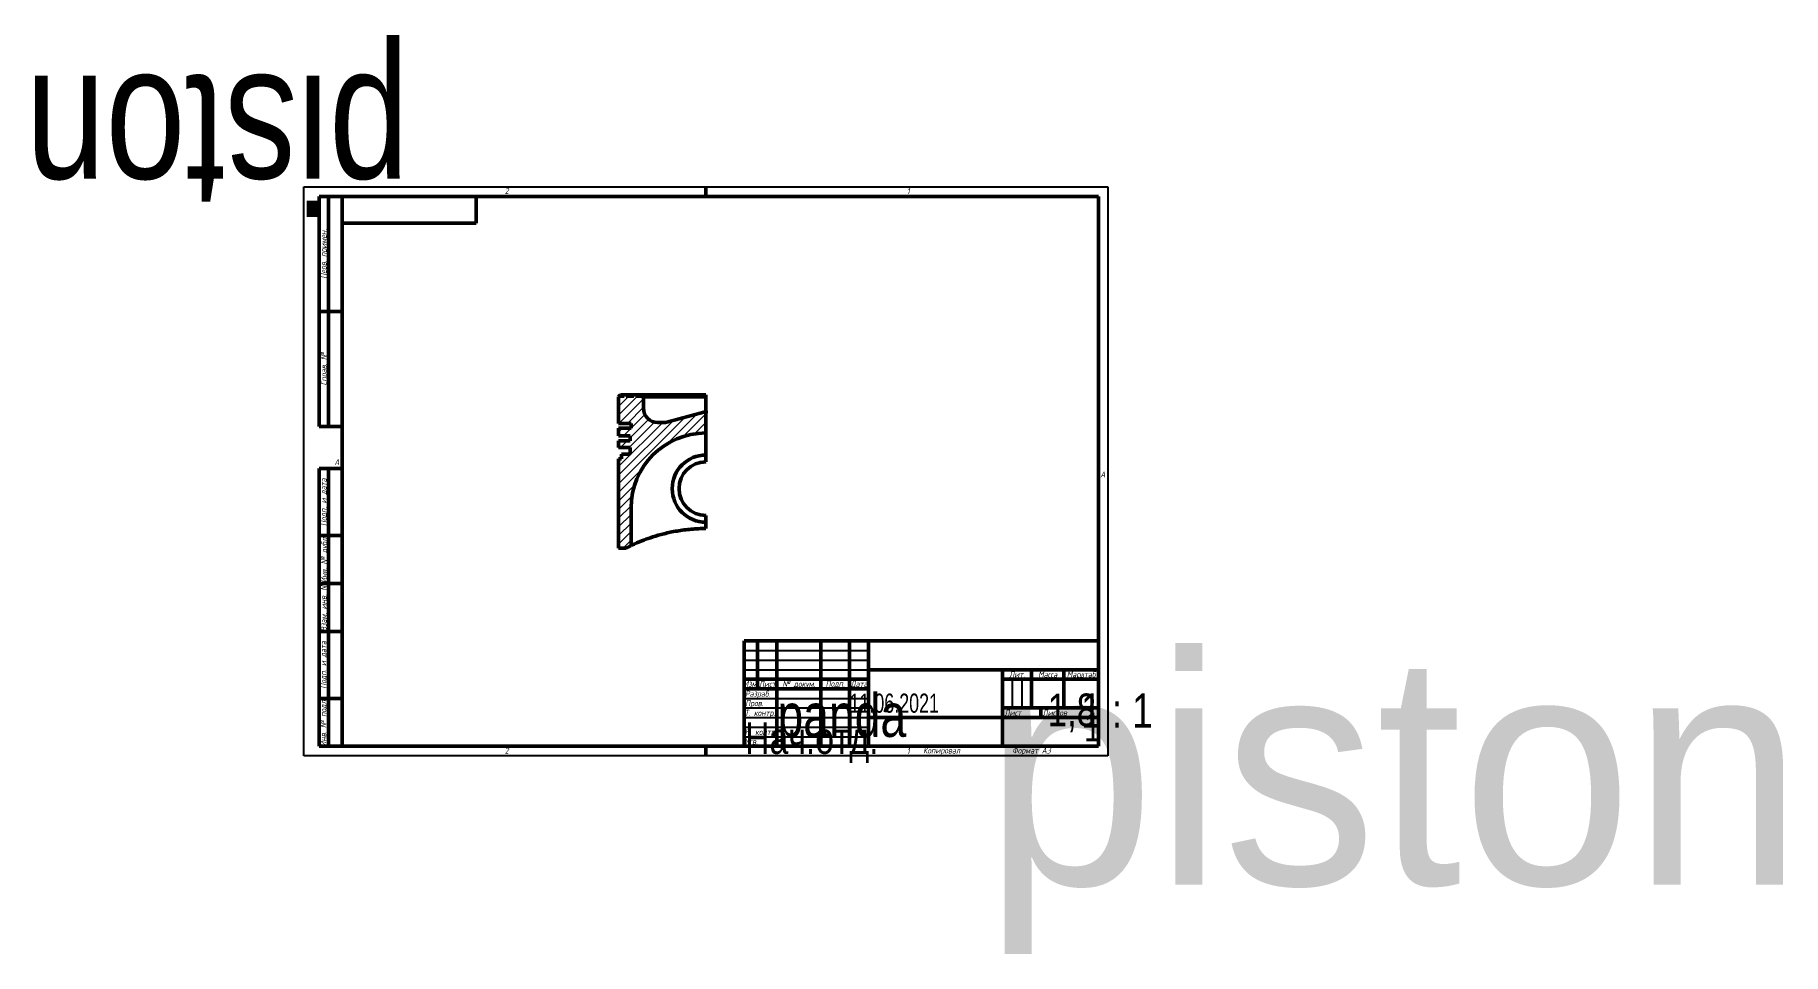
# Model space of a CAD drawing. Header units: millimetres. Extents: x -140 to 773, y -103 to 376.
import ezdxf
from ezdxf.enums import TextEntityAlignment as Align

# ---------------------------------------------------------------- set-up
doc = ezdxf.new("R2018")
doc.units = ezdxf.units.MM
doc.linetypes.add('DASHED', pattern=[0.2067, 0.1654, -0.0413])
for name, color, linetype, lineweight in [('Видимый контур (ГОСТ)', 7, 'Continuous', 50), ('Заголовок (ГОСТ)', 7, 'Continuous', 50), ('Кромка (ГОСТ)', 7, 'Continuous', 50), ('Невидимый контур (ГОСТ)', 7, 'DASHED', 35), ('Обозначение (ГОСТ)', 7, 'Continuous', 25), ('Штриховка (ГОСТ)', 7, 'Continuous', 18), ('Эскизная геометрия (ГОСТ)', 7, 'Continuous', 50)]:
    doc.layers.add(name, color=color, linetype=linetype, lineweight=lineweight)
doc.styles.get("Standard").update_dxf_attribs({"font": 'GOST Common Italic.ttf'})
doc.styles.add('Альтернативный текст (ГОСТ)', font='', dxfattribs={"width": 0.8})
doc.styles.get('Альтернативный текст (ГОСТ)').set_extended_font_data('Arial', italic=True)

# ---------------------------------------------------------------- blocks, each defined once
blk = doc.blocks.new('Рамки ГОСТ - Рамка')
at = {"layer": 'Кромка (ГОСТ)', "lineweight": 25}
for p, q in [((0, 0), (0, 297)), ((0, 297), (420, 297)), ((420, 297), (420, 0)), ((420, 0), (0, 0))]:
    blk.add_line(p, q, dxfattribs=at)
at = {"layer": 'Кромка (ГОСТ)'}
for p, q in [((210, 292), (210, 297)), ((415, 292), (20, 292)), ((20, 292), (20, 5)), ((415, 5), (415, 292)), ((20, 5), (415, 5)), ((210, 5), (210, 0))]:
    blk.add_line(p, q, dxfattribs=at)
at = {"layer": 'Кромка (ГОСТ)', "char_height": 3.17, "attachment_point": 1, "style": 'Альтернативный текст (ГОСТ)'}
for s, insert, width in [('\\fGOST Common|b0|i1;\\H3.1700;2', (105, 296.5), 5.2328), ('\\fGOST Common|b0|i1;\\H3.1700;1', (315.02, 296.44), 5.2327), ('\\fGOST Common|b0|i1;\\H3.1700;A', (16, 155), 5.1335), ('\\fGOST Common|b0|i1;\\H3.1700;A', (416, 148.5), 5.0704), ('\\fGOST Common|b0|i1;\\H3.1700;2', (104.99, 4.3), 5.2328), ('\\fGOST Common|b0|i1;\\H3.1700;1', (315, 4.14), 6.6287), ('\\fGOST Common|b0|i1;\\H3.1700;Формат А3', (370, 4.39), 25.2103)]:
    blk.add_mtext(s, dxfattribs=dict(at, insert=insert, width=width))
blk = doc.blocks.new('Основные надписи ГОСТ - Форма 1')
at = {"layer": 'Заголовок (ГОСТ)'}
for p, q in [((0, 55), (185, 55)), ((0, 0), (0, 55)), ((0, 0), (0, 55)), ((7, 55), (7, 30)), ((17, 55), (17, 0)), ((40, 55), (40, 0)), ((55, 55), (55, 0)), ((65, 55), (65, 0)), ((185, 0), (185, 55)), ((65, 40), (185, 40)), ((135, 40), (135, 0)), ((150, 40), (150, 20)), ((167, 40), (167, 20)), ((0, 35), (65, 35)), ((0, 30), (65, 30)), ((135, 35), (185, 35)), ((135, 20), (185, 20)), ((155, 20), (155, 15)), ((65, 15), (185, 15)), ((185, 0), (0, 0))]:
    blk.add_line(p, q, dxfattribs=at)
at = {"layer": 'Заголовок (ГОСТ)', "linetype": 'Continuous', "lineweight": 25}
for p, q in [((0, 50), (65, 50)), ((0, 45), (65, 45)), ((0, 40), (65, 40)), ((140, 35), (140, 20)), ((145, 35), (145, 20)), ((0, 25), (65, 25)), ((0, 20), (65, 20)), ((0, 15), (65, 15)), ((0, 10), (65, 10)), ((0, 5), (65, 5))]:
    blk.add_line(p, q, dxfattribs=at)
at = {"layer": 'Заголовок (ГОСТ)', "char_height": 3.17, "style": 'Альтернативный текст (ГОСТ)'}
for s, insert, width, attachment_point in [('\\fGOST Common|b0|i1;\\H3.1700;Лит.', (142.52, 37.49), 14.9766, 5), ('\\fGOST Common|b0|i1;\\H3.1700;Масса', (158.55, 37.51), 16.9878, 5), ('\\fGOST Common|b0|i1;\\H3.1700;Масштаб', (176.02, 37.53), 17.8316, 5), ('\\fGOST Common|b0|i1;\\H3.1700;Изм.', (3.5, 32.56), 6.9635, 5), ('\\fGOST Common|b0|i1;\\H3.1700;Разраб.', (0.47, 27), 16.9971, 4), ('\\fGOST Common|b0|i1;\\H3.1700;Лист', (12.1, 32.5), 10.0029, 5), ('\\A0;\\fGOST Common|b0|i1;\\H3.1700;№ докум.', (28.58, 32.16), 22.9069, 5), ('\\fGOST Common|b0|i1;\\H3.1700;Подп.', (47.56, 32.45), 14.879, 5), ('\\fGOST Common|b0|i1;\\H3.1700;Дата', (60.02, 32.24), 9.9614, 5), ('\\fGOST Common|b0|i1;\\H3.1700;Пров.', (0.56, 22.08), 17.0192, 4), ('\\A0;\\fGOST Common|b0|i1;\\H3.1700;Т. контр.', (0.23, 17.01), 16.9554, 4), ('\\fGOST Common|b0|i1;\\H3.1700;Лист', (140.37, 17.5), 10.5071, 5), ('\\fGOST Common|b0|i1;\\H3.1700;Листов', (162.21, 17.5), 14.3668, 5), ('\\A1;', (150.6, 17.54), 8.8313, 5), ('\\fGOST Common|b0|i1;\\H3.1700;Утв.', (0.34, 2.52), 17.0083, 4), ('\\fGOST Common|b0|i1;\\H3.1700;Н. контр.', (0.36, 7.05), 16.9999, 4), ('\\fGOST Common|b0|i1;\\H3.1700;Копировал', (93.48, -0.59), 19.7871, 1)]:
    blk.add_mtext(s, dxfattribs=dict(at, insert=insert, width=width, attachment_point=attachment_point))
at = {"layer": 'Заголовок (ГОСТ)', "lineweight": 30, "flags": 104}
for tag, height, width, p in [('Изм1', 2.89, 0.7, (3.51, 52.52)), ('Изм2', 2.89, 0.7, (3.5, 47.52)), ('Лист2', 2.89, 0.7, (12.01, 47.5)), ('Лист1', 2.89, 0.7, (12.03, 52.52)), ('Докум2', 2.89, 0.7, (28.53, 47.5)), ('Докум1', 2.89, 0.7, (28.54, 52.48)), ('Изм3', 2.89, 0.7, (3.5, 42.5)), ('Изм4', 2.89, 0.7, (3.51, 37.5)), ('Лист4', 2.89, 0.7, (12, 37.53)), ('Лист3', 2.89, 0.7, (12.01, 42.51)), ('Докум3', 2.89, 0.7, (28.51, 42.48)), ('Докум4', 2.89, 0.7, (28.51, 37.52)), ('НАИМЕНОВАНИЕ', 5, 0.8, (100.03, 29.98)), ('Литера', 3.5, 0.8, (137.52, 27.25)), ('Литера2', 3.5, 0.8, (142.51, 27.22)), ('Литера3', 3.5, 0.8, (147.52, 27.21)), ('Масса', 3.5, 0.8, (158.47, 27.53)), ('Масштаб', 3.5, 0.8, (176, 27.6)), ('Тип_документа', 3.17, 0.8, (100.08, 17.56)), ('Материал_Класс', 3.5, 0.9, (99.98, 7.54)), ('Листов', 3.17, 0.8, (177.46, 17.58))]:
    blk.add_attdef(tag, text='', height=height, dxfattribs=dict(at, width=width)).set_placement(p, align=Align.MIDDLE_CENTER)
for tag, height, width, p in [('Подп1', 2.89, 0.7, (40.01, 52.51)), ('Подп2', 2.89, 0.7, (40.01, 47.5)), ('Дата1', 2, 0.7, (55.01, 52.51)), ('Дата2', 2, 0.7, (55.01, 47.49)), ('Подп3', 2.89, 0.7, (40.01, 42.51)), ('Подп4', 2.89, 0.7, (40.01, 37.51)), ('Дата3', 2, 0.7, (55.02, 42.52)), ('Дата4', 2, 0.7, (55.02, 37.51)), ('АВТОР', 3.17, 0.8, (17.41, 27.49)), ('Разработал_Подп.', 2.89, 0.7, (40.05, 27.51)), ('ДАТА_СОЗДАНИЯ', 2, 0.7, (55.01, 27.51)), ('ТЕХНОЛОГ', 3.17, 0.8, (17.33, 17.54)), ('ПРОВЕРИЛ', 3.17, 0.8, (17.41, 22.53)), ('Проверил_Подп.', 2.89, 0.7, (40.05, 22.52)), ('Технолог_Подп.', 2.89, 0.7, (40.05, 17.51)), ('Технолог_Дата', 2, 0.7, (55.01, 17.5)), ('ДАТА_ПРОВЕРКИ', 2, 0.7, (55.02, 22.51)), ('Должность_руководителя', 3.17, 0.8, (0.52, 12.51)), ('НАЧ._ОТДЕЛА', 3.17, 0.8, (17.46, 12.45)), ('Руководитель_Подп.', 2.89, 0.7, (40.01, 12.5)), ('Руководитель_Дата', 2, 0.7, (55.01, 12.51)), ('НОРМОКОНТРОЛЬ', 3.17, 0.8, (17.37, 7.48)), ('УТВЕРДИЛ', 3.17, 0.8, (17.4, 2.51)), ('Нормоконтроль_Подп.', 2.89, 0.7, (40.05, 7.52)), ('Утвердил_Подп.', 2.89, 0.7, (40.05, 2.51)), ('ДАТА_УТВЕРЖДЕНИЯ', 2, 0.7, (55.01, 2.5)), ('ДАТА_НОРМОКОНТРОЛЯ', 2, 0.7, (55.02, 7.51))]:
    blk.add_attdef(tag, text='', height=height, dxfattribs=dict(at, width=width)).set_placement(p, align=Align.MIDDLE_LEFT)
for tag, height, p in [('ОБОЗНАЧЕНИЕ', 5, (125.33, 47.56)), ('ОРГАНИЗАЦИЯ', 3.5, (160.02, 7.6))]:
    blk.add_attdef(tag, text='', height=height, dxfattribs=at).set_placement(p, align=Align.MIDDLE_CENTER)
at = {"layer": 'Заголовок (ГОСТ)', "lineweight": 30, "width": 0.9, "flags": 104}
for tag, p in [('Материал_Наим.', (133.71, 9.75)), ('Материал_ГОСТ', (134.04, 4.06))]:
    blk.add_attdef(tag, text='', height=3.5, dxfattribs=at).set_placement(p, align=Align.MIDDLE_RIGHT)
blk = doc.blocks.new('ГОСТ - Доп. графы 1')
at = {"layer": 'Эскизная геометрия (ГОСТ)'}
for p, q in [((-12, 0), (-12, 145)), ((-12, 145), (0, 145)), ((-7, 145), (-7, 0)), ((-12, 110), (-7, 110)), ((-7, 110), (0, 110)), ((-12, 85), (-7, 85)), ((-7, 85), (0, 85)), ((-12, 60), (-7, 60)), ((-7, 60), (0, 60)), ((-12, 25), (-7, 25)), ((-7, 25), (0, 25)), ((0, 0), (-12, 0))]:
    blk.add_line(p, q, dxfattribs=at)
at = {"layer": 'Обозначение (ГОСТ)', "char_height": 3.17, "attachment_point": 5, "rotation": 90, "style": 'Альтернативный текст (ГОСТ)'}
for s, insert, width in [('\\fGOST Common|b0|i1;\\H3.1700;Подп. и дата', (-9.37, 127.41), 34.7679), ('\\fGOST Common|b0|i1;\\H3.1700;Инв. № дубл.', (-8.95, 97.55), 24.8438), ('\\fGOST Common|b0|i1;\\H3.1700;Взам. инв. №', (-9.58, 72.53), 24.8669), ('\\fGOST Common|b0|i1;\\H3.1700;Подп. и дата', (-9.5, 42.47), 35.1486), ('\\fGOST Common|b0|i1;\\H3.1700;Инв. № подл.', (-9.5, 12.41), 24.9618)]:
    blk.add_mtext(s, dxfattribs=dict(at, insert=insert, width=width))
at = {"layer": 'Обозначение (ГОСТ)', "lineweight": 30, "width": 0.8, "flags": 17}
for tag, p in [('Подп._и_дата_2', (-3.53, 127.51)), ('Инв._номер_дубликата', (-3.41, 97.47)), ('Взамен_инв._номера', (-3.46, 72.53)), ('Подп._и_дата_1', (-3.42, 42.35)), ('ИНВЕНТАРНЫЙ_НОМЕР', (-3.33, 12.68))]:
    blk.add_attdef(tag, text='', height=3.17, rotation=90, dxfattribs=at).set_placement(p, align=Align.MIDDLE_CENTER)
blk = doc.blocks.new('ГОСТ - Доп. графы 2')
at = {"layer": 'Эскизная геометрия (ГОСТ)'}
for p, q in [((-12, 0), (-12, 120)), ((-12, 120), (0, 120)), ((-7, 0), (-7, 120)), ((-12, 60), (0, 60)), ((0, 0), (-12, 0))]:
    blk.add_line(p, q, dxfattribs=at)
at = {"layer": 'Обозначение (ГОСТ)', "char_height": 3.17, "attachment_point": 5, "rotation": 90, "style": 'Альтернативный текст (ГОСТ)'}
for s, insert, width in [('\\fGOST Common|b0|i1;\\H3.1700;Перв. примен.', (-9.19, 90.05), 60.0143), ('\\fGOST Common|b0|i1;\\H3.1700;Справ. №', (-9.1, 30), 59.9357)]:
    blk.add_mtext(s, dxfattribs=dict(at, insert=insert, width=width))
at = {"layer": 'Обозначение (ГОСТ)', "lineweight": 30, "width": 0.8, "flags": 17}
for tag, p in [('Первичная_применяемость', (-3.65, 90.03)), ('Справочный_номер', (-3.55, 30.02))]:
    blk.add_attdef(tag, text='', height=3.17, rotation=90, dxfattribs=at).set_placement(p, align=Align.MIDDLE_CENTER)
blk = doc.blocks.new('ГОСТ - Доп. графы 3')
at = {"layer": 'Эскизная геометрия (ГОСТ)'}
for p, q in [((0, 0), (70, 0)), ((70, 0), (70, -14)), ((70, -14), (0, -14))]:
    blk.add_line(p, q, dxfattribs=at)
at = {"layer": 'Обозначение (ГОСТ)', "lineweight": 30, "width": 0.8}
blk.add_attdef('ОБОЗНАЧЕНИЕ', text='', height=5, rotation=180, dxfattribs=at).set_placement((34.94, -6.97), align=Align.MIDDLE_CENTER)

msp = doc.modelspace()

# ---------------------------------------------------------------- hatches: boundary and pattern name
at = {"layer": 'Штриховка (ГОСТ)'}
h = msp.add_hatch(dxfattribs=at)
h.set_pattern_fill('ANSI31', color=256, scale=25.4, style=0)
h.set_pattern_definition([(45, (0, 0), (-2.245064, 2.245064), [])])
edge = h.paths.add_edge_path()
edge.add_ellipse((210, 129.5), major_axis=(-39.05, 0), ratio=1, start_angle=270, end_angle=360)
edge.add_line((170.95, 129.5), (170.95, 109.75))
edge.add_ellipse((210, 28.5), major_axis=(-81.25, -39.05), ratio=1, start_angle=270, end_angle=271.77648)
edge.add_line((168.45, 108.5), (164.45, 108.5))
edge.add_line((164.45, 108.5), (164.45, 155))
edge.add_line((164.45, 155), (165.95, 155))
edge.add_line((165.95, 155), (165.95, 157.5))
edge.add_line((165.95, 157.5), (170.45, 157.5))
edge.add_line((170.45, 157.5), (170.45, 161))
edge.add_line((170.45, 161), (164.45, 161))
edge.add_line((164.45, 161), (164.45, 164.5))
edge.add_line((164.45, 164.5), (170.45, 164.5))
edge.add_line((170.45, 164.5), (170.45, 167))
edge.add_line((170.45, 167), (164.45, 167))
edge.add_line((164.45, 167), (164.45, 171))
edge.add_line((164.45, 171), (170.95, 171))
edge.add_line((170.95, 171), (170.95, 173.5))
edge.add_line((170.95, 173.5), (164.45, 173.5))
edge.add_line((164.45, 173.5), (164.45, 187.5))
edge.add_line((164.45, 187.5), (165.45, 188.5))
edge.add_line((165.45, 188.5), (176.45, 188.5))
edge.add_line((176.45, 188.5), (177.45, 187.5))
edge.add_line((177.45, 187.5), (177.45, 181.5))
edge.add_ellipse((184.95, 181.5), major_axis=(0, -7.5), ratio=1, start_angle=270, end_angle=360)
edge.add_line((184.95, 174), (188.29, 174))
edge.add_ellipse((188.29, 179), major_axis=(5, 0), ratio=1, start_angle=270, end_angle=285)
edge.add_line((189.58, 174.17), (208.96, 179.36))
edge.add_ellipse((210, 175.5), major_axis=(3.86, 1.04), ratio=1, start_angle=75, end_angle=90, ccw=False)
edge.add_line((210, 179.5), (210, 173.5))
edge.add_line((210, 173.5), (210, 171))
edge.add_line((210, 171), (210, 168.55))

# ---------------------------------------------------------------- linework, layer by layer
at = {"layer": 'Видимый контур (ГОСТ)'}
for p, q in [((164.45, 187.5), (165.45, 188.5)), ((164.45, 173.5), (164.45, 187.5)), ((165.45, 188.5), (176.45, 188.5)), ((176.45, 188.5), (177.45, 187.5)), ((210, 188.5), (176.45, 188.5)), ((177.45, 187.5), (177.45, 181.5)), ((177.45, 187.5), (210, 187.5)), ((210, 188.5), (210, 187.5)), ((210, 187.5), (210, 173.5)), ((170.95, 173.5), (164.45, 173.5)), ((170.95, 171), (170.95, 173.5)), ((184.95, 174), (188.29, 174)), ((189.58, 174.17), (208.96, 179.36)), ((210, 173.5), (210, 171)), ((164.45, 171), (170.95, 171)), ((164.45, 167), (164.45, 171)), ((170.45, 167), (164.45, 167)), ((164.45, 164.5), (170.45, 164.5)), ((164.45, 161), (164.45, 164.5)), ((170.45, 164.5), (170.45, 167)), ((210, 171), (210, 167)), ((210, 167), (210, 164.5)), ((210, 164.5), (210, 161)), ((170.45, 161), (164.45, 161)), ((165.95, 157.5), (170.45, 157.5)), ((165.95, 155), (165.95, 157.5)), ((170.45, 157.5), (170.45, 161)), ((210, 161), (210, 157.5)), ((210, 157.5), (210, 155)), ((164.45, 155), (165.95, 155)), ((164.45, 108.5), (164.45, 155)), ((210, 155), (210, 153.5)), ((170.95, 129.5), (170.95, 109.75)), ((210, 125.5), (210, 118.65)), ((168.45, 108.5), (164.45, 108.5))]:
    msp.add_line(p, q, dxfattribs=at)
for centre, radius, start, end in [((184.95, 181.5), 7.5, 180, 270), ((188.29, 179), 5, 270, 285), ((210, 175.5), 4, 90, 105), ((210, 129.5), 39.05, 90, 180), ((210, 139.5), 17.55, 90, 270), ((210, 139.5), 14, 90, 270), ((210, 28.5), 90.15, 115.66976, 117.44624)]:
    msp.add_arc(centre, radius, start, end, dxfattribs=at)
msp.add_open_spline([(170.95, 109.75), (170.95, 109.75), (171.19, 109.87), (172.2, 110.34), (172.96, 110.69), (174.96, 111.57), (176.2, 112.09), (179.06, 113.18), (180.67, 113.76), (184.1, 114.87), (186.04, 115.43), (190.27, 116.49), (192.56, 116.98), (197.37, 117.79), (199.88, 118.11), (204.95, 118.54), (207.51, 118.65), (210, 118.65)], degree=3, knots=[11.941783, 11.941783, 11.941783, 11.941783, 12.68868, 12.68868, 13.435577, 13.435577, 14.182473, 14.182473, 14.92937, 14.92937, 15.675196, 15.675196, 16.421022, 16.421022, 17.166849, 17.166849, 17.912675, 17.912675, 17.912675, 17.912675], dxfattribs=at)
at = {"layer": 'Невидимый контур (ГОСТ)', "ltscale": 24.389828}
msp.add_line((177.45, 187.5), (164.45, 187.5), dxfattribs=at)
at = {"layer": 'Невидимый контур (ГОСТ)', "ltscale": 1.994494}
msp.add_arc((210, 175.5), 4, 75, 90, dxfattribs=at)

# ---------------------------------------------------------------- block references
ref = msp.add_blockref('ГОСТ - Доп. графы 3', (20, 292))
lines = msp.add_mtext('\\W0.8000;piston', dxfattribs={"layer": 'Обозначение (ГОСТ)', "insert": (54.94, 285.03), "char_height": 70.1248, "attachment_point": 1, "rotation": 180})
ref.add_attrib('ОБОЗНАЧЕНИЕ', '', (54.94, 285.03)).embed_mtext(lines)
for name, p in [('Рамки ГОСТ - Рамка', (0, 0)), ('ГОСТ - Доп. графы 2', (20, 172)), ('ГОСТ - Доп. графы 1', (20, 5))]:
    msp.add_blockref(name, p)
ref = msp.add_blockref('Основные надписи ГОСТ - Форма 1', (230, 5))
lines = msp.add_mtext('\\W0.8000;Нач.отд.', dxfattribs={"layer": 'Заголовок (ГОСТ)', "insert": (230.52, 17.51), "char_height": 16.476, "attachment_point": 1})
ref.add_attrib('Должность_руководителя', '', (230.52, 17.51), dxfattribs={"flags": 104}).embed_mtext(lines)
lines = msp.add_mtext('\\W0.8000;panda', dxfattribs={"layer": 'Заголовок (ГОСТ)', "insert": (247.41, 32.49), "char_height": 22.5926, "attachment_point": 1})
ref.add_attrib('АВТОР', '', (247.41, 32.49), dxfattribs={"flags": 104}).embed_mtext(lines)
lines = msp.add_mtext('\\W0.8000;', dxfattribs={"layer": 'Заголовок (ГОСТ)', "insert": (247.41, 27.53), "char_height": 22.552, "attachment_point": 1})
ref.add_attrib('ПРОВЕРИЛ', '', (247.41, 27.53), dxfattribs={"flags": 104}).embed_mtext(lines)
lines = msp.add_mtext('\\W0.8000;', dxfattribs={"layer": 'Заголовок (ГОСТ)', "insert": (247.33, 22.54), "char_height": 22.671, "attachment_point": 1})
ref.add_attrib('ТЕХНОЛОГ', '', (247.33, 22.54), dxfattribs={"flags": 104}).embed_mtext(lines)
lines = msp.add_mtext('\\W0.8000;', dxfattribs={"layer": 'Заголовок (ГОСТ)', "insert": (247.46, 17.45), "char_height": 22.555, "attachment_point": 1})
ref.add_attrib('НАЧ._ОТДЕЛА', '', (247.46, 17.45), dxfattribs={"flags": 104}).embed_mtext(lines)
lines = msp.add_mtext('\\W0.8000;', dxfattribs={"layer": 'Заголовок (ГОСТ)', "insert": (247.37, 12.48), "char_height": 22.669, "attachment_point": 1})
ref.add_attrib('НОРМОКОНТРОЛЬ', '', (247.37, 12.48), dxfattribs={"flags": 104}).embed_mtext(lines)
lines = msp.add_mtext('\\W0.8000;', dxfattribs={"layer": 'Заголовок (ГОСТ)', "insert": (247.4, 7.51), "char_height": 22.613, "attachment_point": 1})
ref.add_attrib('УТВЕРДИЛ', '', (247.4, 7.51), dxfattribs={"flags": 104}).embed_mtext(lines)
lines = msp.add_mtext('piston', dxfattribs={"layer": 'Заголовок (ГОСТ)', "insert": (355.33, 52.56), "char_height": 119.843, "attachment_point": 1})
ref.add_attrib('ОБОЗНАЧЕНИЕ', '', (355.33, 52.56), dxfattribs={"flags": 104}).embed_mtext(lines)
lines = msp.add_mtext('\\W0.8000;', dxfattribs={"layer": 'Заголовок (ГОСТ)', "insert": (330.03, 34.98), "char_height": 69.609, "attachment_point": 1})
ref.add_attrib('НАИМЕНОВАНИЕ', '', (330.03, 34.98), dxfattribs={"flags": 104}).embed_mtext(lines)
lines = msp.add_mtext('\\W0.8000;', dxfattribs={"layer": 'Заголовок (ГОСТ)', "insert": (330.08, 22.56), "char_height": 69.703, "attachment_point": 1})
ref.add_attrib('Тип_документа', '', (330.08, 22.56), dxfattribs={"flags": 104}).embed_mtext(lines)
lines = msp.add_mtext('\\W0.9000;', dxfattribs={"layer": 'Заголовок (ГОСТ)', "insert": (329.98, 12.54), "char_height": 67.258, "attachment_point": 1})
ref.add_attrib('Материал_Класс', '', (329.98, 12.54), dxfattribs={"flags": 104}).embed_mtext(lines)
lines = msp.add_mtext('\\W0.9000;', dxfattribs={"layer": 'Заголовок (ГОСТ)', "insert": (363.71, 14.75), "char_height": 66.975, "attachment_point": 1})
ref.add_attrib('Материал_Наим.', '', (363.71, 14.75), dxfattribs={"flags": 104}).embed_mtext(lines)
lines = msp.add_mtext('\\W0.9000;', dxfattribs={"layer": 'Заголовок (ГОСТ)', "insert": (364.04, 9.06), "char_height": 66.753, "attachment_point": 1})
ref.add_attrib('Материал_ГОСТ', '', (364.04, 9.06), dxfattribs={"flags": 104}).embed_mtext(lines)
lines = msp.add_mtext('\\W0.8000;', dxfattribs={"layer": 'Заголовок (ГОСТ)', "insert": (367.52, 32.25), "char_height": 5.029, "attachment_point": 1})
ref.add_attrib('Литера', '', (367.52, 32.25), dxfattribs={"flags": 104}).embed_mtext(lines)
lines = msp.add_mtext('\\W0.8000;', dxfattribs={"layer": 'Заголовок (ГОСТ)', "insert": (372.51, 32.22), "char_height": 5.029, "attachment_point": 1})
ref.add_attrib('Литера2', '', (372.51, 32.22), dxfattribs={"flags": 104}).embed_mtext(lines)
lines = msp.add_mtext('\\W0.8000;', dxfattribs={"layer": 'Заголовок (ГОСТ)', "insert": (377.52, 32.21), "char_height": 5.017, "attachment_point": 1})
ref.add_attrib('Литера3', '', (377.52, 32.21), dxfattribs={"flags": 104}).embed_mtext(lines)
lines = msp.add_mtext('\\W0.8000;1,8', dxfattribs={"layer": 'Заголовок (ГОСТ)', "insert": (388.47, 32.53), "char_height": 17.0435, "attachment_point": 1})
ref.add_attrib('Масса', '', (388.47, 32.53), dxfattribs={"flags": 104}).embed_mtext(lines)
lines = msp.add_mtext('\\W0.8000;1 : 1', dxfattribs={"layer": 'Заголовок (ГОСТ)', "insert": (406, 32.6), "char_height": 17.9476, "attachment_point": 1})
ref.add_attrib('Масштаб', '', (406, 32.6), dxfattribs={"flags": 104}).embed_mtext(lines)
lines = msp.add_mtext('\\W0.8000;1', dxfattribs={"layer": 'Заголовок (ГОСТ)', "insert": (407.46, 22.58), "char_height": 14.965, "attachment_point": 1})
ref.add_attrib('Листов', '', (407.46, 22.58), dxfattribs={"flags": 104}).embed_mtext(lines)
lines = msp.add_mtext('\\W0.7000;', dxfattribs={"layer": 'Заголовок (ГОСТ)', "insert": (285.01, 57.51), "char_height": 9.984, "attachment_point": 1})
ref.add_attrib('Дата1', '', (285.01, 57.51), dxfattribs={"flags": 104}).embed_mtext(lines)
lines = msp.add_mtext('\\W0.7000;', dxfattribs={"layer": 'Заголовок (ГОСТ)', "insert": (285.01, 52.49), "char_height": 9.984, "attachment_point": 1})
ref.add_attrib('Дата2', '', (285.01, 52.49), dxfattribs={"flags": 104}).embed_mtext(lines)
lines = msp.add_mtext('\\W0.7000;', dxfattribs={"layer": 'Заголовок (ГОСТ)', "insert": (285.02, 47.52), "char_height": 9.971, "attachment_point": 1})
ref.add_attrib('Дата3', '', (285.02, 47.52), dxfattribs={"flags": 104}).embed_mtext(lines)
lines = msp.add_mtext('\\W0.7000;', dxfattribs={"layer": 'Заголовок (ГОСТ)', "insert": (285.02, 42.51), "char_height": 9.989, "attachment_point": 1})
ref.add_attrib('Дата4', '', (285.02, 42.51), dxfattribs={"flags": 104}).embed_mtext(lines)
lines = msp.add_mtext('\\W0.7000;11.06.2021', dxfattribs={"layer": 'Заголовок (ГОСТ)', "insert": (285.01, 32.51), "char_height": 9.9804, "attachment_point": 1})
ref.add_attrib('ДАТА_СОЗДАНИЯ', '', (285.01, 32.51), dxfattribs={"flags": 104}).embed_mtext(lines)
lines = msp.add_mtext('\\W0.7000;', dxfattribs={"layer": 'Заголовок (ГОСТ)', "insert": (285.02, 27.51), "char_height": 9.958, "attachment_point": 1})
ref.add_attrib('ДАТА_ПРОВЕРКИ', '', (285.02, 27.51), dxfattribs={"flags": 104}).embed_mtext(lines)
lines = msp.add_mtext('\\W0.7000;', dxfattribs={"layer": 'Заголовок (ГОСТ)', "insert": (285.01, 22.5), "char_height": 9.986, "attachment_point": 1})
ref.add_attrib('Технолог_Дата', '', (285.01, 22.5), dxfattribs={"flags": 104}).embed_mtext(lines)
lines = msp.add_mtext('\\W0.7000;', dxfattribs={"layer": 'Заголовок (ГОСТ)', "insert": (285.01, 17.51), "char_height": 9.99, "attachment_point": 1})
ref.add_attrib('Руководитель_Дата', '', (285.01, 17.51), dxfattribs={"flags": 104}).embed_mtext(lines)
lines = msp.add_mtext('\\W0.7000;', dxfattribs={"layer": 'Заголовок (ГОСТ)', "insert": (285.02, 12.51), "char_height": 9.982, "attachment_point": 1})
ref.add_attrib('ДАТА_НОРМОКОНТРОЛЯ', '', (285.02, 12.51), dxfattribs={"flags": 104}).embed_mtext(lines)
lines = msp.add_mtext('\\W0.7000;', dxfattribs={"layer": 'Заголовок (ГОСТ)', "insert": (285.01, 7.5), "char_height": 9.997, "attachment_point": 1})
ref.add_attrib('ДАТА_УТВЕРЖДЕНИЯ', '', (285.01, 7.5), dxfattribs={"flags": 104}).embed_mtext(lines)
lines = msp.add_mtext('\\W0.7000;', dxfattribs={"layer": 'Заголовок (ГОСТ)', "insert": (270.01, 57.51), "char_height": 14.92, "attachment_point": 1})
ref.add_attrib('Подп1', '', (270.01, 57.51), dxfattribs={"flags": 104}).embed_mtext(lines)
lines = msp.add_mtext('\\W0.7000;', dxfattribs={"layer": 'Заголовок (ГОСТ)', "insert": (270.01, 52.5), "char_height": 14.986, "attachment_point": 1})
ref.add_attrib('Подп2', '', (270.01, 52.5), dxfattribs={"flags": 104}).embed_mtext(lines)
lines = msp.add_mtext('\\W0.7000;', dxfattribs={"layer": 'Заголовок (ГОСТ)', "insert": (270.01, 47.51), "char_height": 14.986, "attachment_point": 1})
ref.add_attrib('Подп3', '', (270.01, 47.51), dxfattribs={"flags": 104}).embed_mtext(lines)
lines = msp.add_mtext('\\W0.7000;', dxfattribs={"layer": 'Заголовок (ГОСТ)', "insert": (270.01, 42.51), "char_height": 14.966, "attachment_point": 1})
ref.add_attrib('Подп4', '', (270.01, 42.51), dxfattribs={"flags": 104}).embed_mtext(lines)
lines = msp.add_mtext('\\W0.7000;', dxfattribs={"layer": 'Заголовок (ГОСТ)', "insert": (270.05, 32.51), "char_height": 14.96, "attachment_point": 1})
ref.add_attrib('Разработал_Подп.', '', (270.05, 32.51), dxfattribs={"flags": 104}).embed_mtext(lines)
lines = msp.add_mtext('\\W0.7000;', dxfattribs={"layer": 'Заголовок (ГОСТ)', "insert": (270.05, 27.52), "char_height": 14.94, "attachment_point": 1})
ref.add_attrib('Проверил_Подп.', '', (270.05, 27.52), dxfattribs={"flags": 104}).embed_mtext(lines)
lines = msp.add_mtext('\\W0.7000;', dxfattribs={"layer": 'Заголовок (ГОСТ)', "insert": (270.05, 22.51), "char_height": 14.94, "attachment_point": 1})
ref.add_attrib('Технолог_Подп.', '', (270.05, 22.51), dxfattribs={"flags": 104}).embed_mtext(lines)
lines = msp.add_mtext('\\W0.7000;', dxfattribs={"layer": 'Заголовок (ГОСТ)', "insert": (270.01, 17.5), "char_height": 14.98, "attachment_point": 1})
ref.add_attrib('Руководитель_Подп.', '', (270.01, 17.5), dxfattribs={"flags": 104}).embed_mtext(lines)
lines = msp.add_mtext('\\W0.7000;', dxfattribs={"layer": 'Заголовок (ГОСТ)', "insert": (270.05, 12.52), "char_height": 14.94, "attachment_point": 1})
ref.add_attrib('Нормоконтроль_Подп.', '', (270.05, 12.52), dxfattribs={"flags": 104}).embed_mtext(lines)
lines = msp.add_mtext('\\W0.7000;', dxfattribs={"layer": 'Заголовок (ГОСТ)', "insert": (270.05, 7.51), "char_height": 14.96, "attachment_point": 1})
ref.add_attrib('Утвердил_Подп.', '', (270.05, 7.51), dxfattribs={"flags": 104}).embed_mtext(lines)
lines = msp.add_mtext('\\W0.7000;', dxfattribs={"layer": 'Заголовок (ГОСТ)', "insert": (258.54, 57.48), "char_height": 22.947, "attachment_point": 1})
ref.add_attrib('Докум1', '', (258.54, 57.48), dxfattribs={"flags": 104}).embed_mtext(lines)
lines = msp.add_mtext('\\W0.7000;', dxfattribs={"layer": 'Заголовок (ГОСТ)', "insert": (258.53, 52.5), "char_height": 22.978, "attachment_point": 1})
ref.add_attrib('Докум2', '', (258.53, 52.5), dxfattribs={"flags": 104}).embed_mtext(lines)
lines = msp.add_mtext('\\W0.7000;', dxfattribs={"layer": 'Заголовок (ГОСТ)', "insert": (258.51, 47.48), "char_height": 22.947, "attachment_point": 1})
ref.add_attrib('Докум3', '', (258.51, 47.48), dxfattribs={"flags": 104}).embed_mtext(lines)
lines = msp.add_mtext('\\W0.7000;', dxfattribs={"layer": 'Заголовок (ГОСТ)', "insert": (258.51, 42.52), "char_height": 22.974, "attachment_point": 1})
ref.add_attrib('Докум4', '', (258.51, 42.52), dxfattribs={"flags": 104}).embed_mtext(lines)
lines = msp.add_mtext('\\W0.7000;', dxfattribs={"layer": 'Заголовок (ГОСТ)', "insert": (242.03, 57.52), "char_height": 9.993, "attachment_point": 1})
ref.add_attrib('Лист1', '', (242.03, 57.52), dxfattribs={"flags": 104}).embed_mtext(lines)
lines = msp.add_mtext('\\W0.7000;', dxfattribs={"layer": 'Заголовок (ГОСТ)', "insert": (242.01, 52.5), "char_height": 9.978, "attachment_point": 1})
ref.add_attrib('Лист2', '', (242.01, 52.5), dxfattribs={"flags": 104}).embed_mtext(lines)
lines = msp.add_mtext('\\W0.7000;', dxfattribs={"layer": 'Заголовок (ГОСТ)', "insert": (242.01, 47.51), "char_height": 9.978, "attachment_point": 1})
ref.add_attrib('Лист3', '', (242.01, 47.51), dxfattribs={"flags": 104}).embed_mtext(lines)
lines = msp.add_mtext('\\W0.7000;', dxfattribs={"layer": 'Заголовок (ГОСТ)', "insert": (242, 42.53), "char_height": 9.994, "attachment_point": 1})
ref.add_attrib('Лист4', '', (242, 42.53), dxfattribs={"flags": 104}).embed_mtext(lines)
lines = msp.add_mtext('\\W0.7000;', dxfattribs={"layer": 'Заголовок (ГОСТ)', "insert": (233.51, 57.52), "char_height": 7.004, "attachment_point": 1})
ref.add_attrib('Изм1', '', (233.51, 57.52), dxfattribs={"flags": 104}).embed_mtext(lines)
lines = msp.add_mtext('\\W0.7000;', dxfattribs={"layer": 'Заголовок (ГОСТ)', "insert": (233.5, 52.52), "char_height": 6.988, "attachment_point": 1})
ref.add_attrib('Изм2', '', (233.5, 52.52), dxfattribs={"flags": 104}).embed_mtext(lines)
lines = msp.add_mtext('\\W0.7000;', dxfattribs={"layer": 'Заголовок (ГОСТ)', "insert": (233.5, 47.5), "char_height": 7.02, "attachment_point": 1})
ref.add_attrib('Изм3', '', (233.5, 47.5), dxfattribs={"flags": 104}).embed_mtext(lines)
lines = msp.add_mtext('\\W0.7000;', dxfattribs={"layer": 'Заголовок (ГОСТ)', "insert": (233.51, 42.5), "char_height": 7.004, "attachment_point": 1})
ref.add_attrib('Изм4', '', (233.51, 42.5), dxfattribs={"flags": 104}).embed_mtext(lines)

doc.saveas('drawing.dxf')
